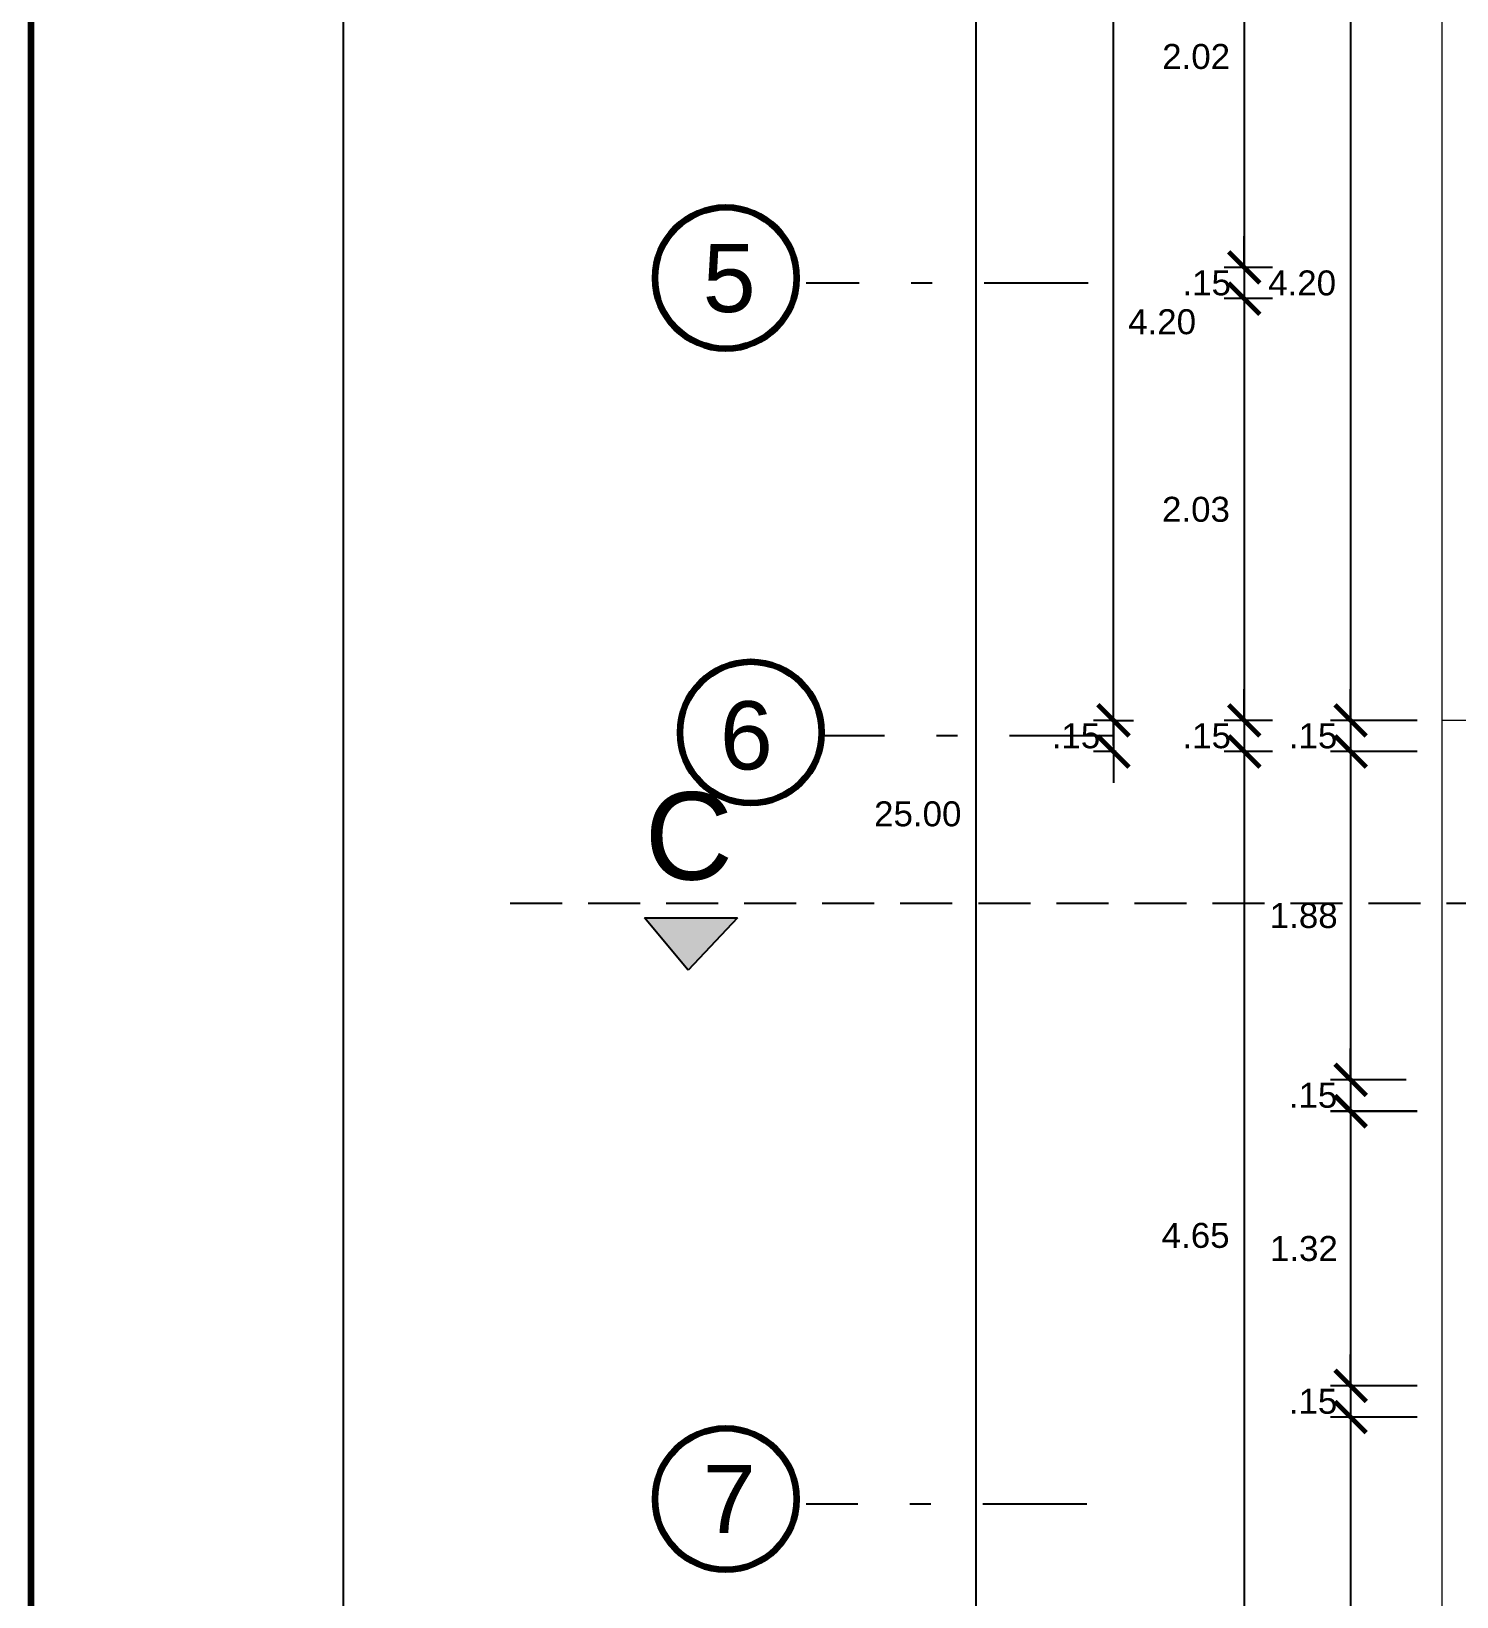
# Model space of a CAD drawing. Header units: millimetres. Extents: x 2204.1 to 2242.3, y 1175.1 to 1221.8.
# Drawn here: x 2204.07 to 2210.92, y 1198.23 to 1205.75 of the extents above; entities that cross this region are included whole.
import ezdxf
from ezdxf.enums import TextEntityAlignment as Align

# ---------------------------------------------------------------- set-up
doc = ezdxf.new("R2010")
doc.units = ezdxf.units.MM
doc.linetypes.add('DASHDOT', pattern=[1, 0.5, -0.25, 0, -0.25])
doc.linetypes.add('HIDDEN', pattern=[0.375, 0.25, -0.125])
for name, color, linetype in [('08', 5, 'Continuous'), ('CORTE', 8, 'Continuous'), ('MEMBRETE', 7, 'Continuous'), ('muros', 1, 'Continuous')]:
    doc.layers.add(name, color=color, linetype=linetype)
doc.layers.add('MURO ALTO', color=6, linetype='Continuous', lineweight=18)
doc.layers.add('MURO BAJO', color=3, linetype='Continuous', lineweight=18)
doc.styles.add('ROMAND', font='arial.ttf')
doc.styles.get("Standard").update_dxf_attribs({"font": 'arial.ttf'})
doc.dimstyles.new('ARVIM', dxfattribs={"dimscale": 0.12, "dimtxt": 1, "dimasz": 1.25, "dimexe": 0.8, "dimexo": 1, "dimtad": 2, "dimtih": 1, "dimtoh": 1, "dimzin": 4, "dimdsep": 46, "dimtxsty": 'ROMAND', "dimblk": 'ARCHTICK', "dimcen": 0, "dimdle": 1, "dimclrd": 1, "dimclre": 1, "dimclrt": 251, "dimadec": 0, "dimazin": 0, "dimtfac": 1, "dimtix": 1, "dimtmove": 0, "dimatfit": 3, "dimldrblk": 'ARCHTICK', "dimfxl": 1, "dimarcsym": 0})

# ---------------------------------------------------------------- blocks, each defined once
blk = doc.blocks.new('_ARCHTICK')
at = {"color": 0, "linetype": 'ByBlock', "const_width": 0.15}
blk.add_lwpolyline([(-0.5, -0.5), (0.5, 0.5)], dxfattribs=at)
blk = doc.blocks.new('*D26')
at = {"layer": 'DEFPOINTS', "color": 0, "transparency": 16777216}
for p in [(2208.7367, 1214.488), (2208.605, 1189.488), (2208.7367, 1189.488)]:
    blk.add_point(p, dxfattribs=at)
at = {"layer": 'muros', "color": 1, "lineweight": -2, "transparency": 16777216}
for p, q in [((2208.605, 1214.608), (2208.605, 1189.368)), ((2208.6167, 1214.488), (2208.509, 1214.488)), ((2208.6167, 1189.488), (2208.509, 1189.488))]:
    blk.add_line(p, q, dxfattribs=at)
at = {"layer": 'muros', "color": 1, "lineweight": -2, "transparency": 16777216, "xscale": 0.15, "yscale": 0.15, "zscale": 0.15}
for p, rotation in [((2208.605, 1214.488), 90), ((2208.605, 1189.488), 270)]:
    blk.add_blockref('_ARCHTICK', p, dxfattribs=dict(at, rotation=rotation))
at = {"layer": 'muros', "color": 251, "lineweight": 200, "transparency": 16777216, "insert": (2208.3267, 1201.988), "char_height": 0.12, "attachment_point": 5, "style": 'ROMAND'}
blk.add_mtext('25.00', dxfattribs=at)
blk = doc.blocks.new('*D50')
at = {"layer": 'DEFPOINTS', "color": 0, "transparency": 16777216}
for p in [(2217.9557, 1202.4379), (2209.2671, 1202.2879), (2217.9557, 1202.2879)]:
    blk.add_point(p, dxfattribs=at)
at = {"layer": 'muros', "color": 1, "lineweight": -2, "transparency": 16777216}
for p, q in [((2209.2671, 1202.4379), (2209.2671, 1202.5879)), ((2209.2791, 1202.4379), (2209.1711, 1202.4379)), ((2209.2671, 1202.4379), (2209.2671, 1202.2879)), ((2209.2791, 1202.2879), (2209.1711, 1202.2879)), ((2209.2671, 1202.2879), (2209.2671, 1202.1379))]:
    blk.add_line(p, q, dxfattribs=at)
at = {"layer": 'muros', "color": 1, "lineweight": -2, "transparency": 16777216, "xscale": 0.15, "yscale": 0.15, "zscale": 0.15}
for p, rotation in [((2209.2671, 1202.4379), 270), ((2209.2671, 1202.2879), 90)]:
    blk.add_blockref('_ARCHTICK', p, dxfattribs=dict(at, rotation=rotation))
at = {"layer": 'muros', "color": 251, "lineweight": 200, "transparency": 16777216, "insert": (2209.0866, 1202.3629), "char_height": 0.12, "attachment_point": 5, "style": 'ROMAND'}
blk.add_mtext('.15', dxfattribs=at)
blk = doc.blocks.new('*D65')
at = {"layer": 'DEFPOINTS', "color": 0, "transparency": 16777216}
for p in [(2210.8453, 1215.8877), (2210.8453, 1200.9575), (2210.9953, 1200.9575)]:
    blk.add_point(p, dxfattribs=at)
at = {"layer": 'muros', "color": 1, "lineweight": -2, "transparency": 16777216}
for p, q in [((2210.8453, 1215.8757), (2210.8453, 1215.9837)), ((2210.9953, 1215.8757), (2210.9953, 1215.9837)), ((2210.8453, 1215.8877), (2210.6953, 1215.8877)), ((2210.9953, 1215.8877), (2210.8453, 1215.8877)), ((2210.9953, 1215.8877), (2211.1453, 1215.8877))]:
    blk.add_line(p, q, dxfattribs=at)
at = {"layer": 'muros', "color": 1, "lineweight": -2, "transparency": 16777216, "xscale": 0.15, "yscale": 0.15, "zscale": 0.15}
blk.add_blockref('_ARCHTICK', (2210.8453, 1215.8877), dxfattribs=at)
at = {"layer": 'muros', "color": 1, "lineweight": -2, "transparency": 16777216, "xscale": 0.15, "yscale": 0.15, "zscale": 0.15, "rotation": 180}
blk.add_blockref('_ARCHTICK', (2210.9953, 1215.8877), dxfattribs=at)
at = {"layer": 'muros', "color": 251, "lineweight": 200, "transparency": 16777216, "insert": (2210.9203, 1216.024), "char_height": 0.12, "attachment_point": 5, "style": 'ROMAND'}
blk.add_mtext('.15', dxfattribs=at)
blk = doc.blocks.new('*D117')
at = {"layer": 'DEFPOINTS', "color": 0, "transparency": 16777216}
for p in [(2210.1508, 1206.6379), (2209.8953, 1204.6134), (2210.1508, 1204.6134)]:
    blk.add_point(p, dxfattribs=at)
at = {"layer": 'muros', "color": 1, "lineweight": -2, "transparency": 16777216}
for p, q in [((2209.8953, 1206.7579), (2209.8953, 1204.4934)), ((2210.0308, 1206.6379), (2209.7993, 1206.6379)), ((2210.0308, 1204.6134), (2209.7993, 1204.6134))]:
    blk.add_line(p, q, dxfattribs=at)
at = {"layer": 'muros', "color": 1, "lineweight": -2, "transparency": 16777216, "xscale": 0.15, "yscale": 0.15, "zscale": 0.15}
for p, rotation in [((2209.8953, 1206.6379), 90), ((2209.8953, 1204.6134), 270)]:
    blk.add_blockref('_ARCHTICK', p, dxfattribs=dict(at, rotation=rotation))
at = {"layer": 'muros', "color": 251, "lineweight": 200, "transparency": 16777216, "insert": (2209.6641, 1205.6257), "char_height": 0.12, "attachment_point": 5, "style": 'ROMAND'}
blk.add_mtext('2.02', dxfattribs=at)
blk = doc.blocks.new('*D118')
at = {"layer": 'DEFPOINTS', "color": 0, "transparency": 16777216}
for p in [(2210.46, 1204.6134), (2209.8953, 1204.4634), (2210.1508, 1204.4634)]:
    blk.add_point(p, dxfattribs=at)
at = {"layer": 'muros', "color": 1, "lineweight": -2, "transparency": 16777216}
for p, q in [((2209.8953, 1204.6134), (2209.8953, 1204.7634)), ((2209.9073, 1204.6134), (2209.7993, 1204.6134)), ((2209.8953, 1204.6134), (2209.8953, 1204.4634)), ((2209.9073, 1204.4634), (2209.7993, 1204.4634)), ((2209.8953, 1204.4634), (2209.8953, 1204.3134))]:
    blk.add_line(p, q, dxfattribs=at)
at = {"layer": 'muros', "color": 1, "lineweight": -2, "transparency": 16777216, "xscale": 0.15, "yscale": 0.15, "zscale": 0.15}
for p, rotation in [((2209.8953, 1204.6134), 270), ((2209.8953, 1204.4634), 90)]:
    blk.add_blockref('_ARCHTICK', p, dxfattribs=dict(at, rotation=rotation))
at = {"layer": 'muros', "color": 251, "lineweight": 200, "transparency": 16777216, "insert": (2209.7148, 1204.5384), "char_height": 0.12, "attachment_point": 5, "style": 'ROMAND'}
blk.add_mtext('.15', dxfattribs=at)
blk = doc.blocks.new('*D119')
at = {"layer": 'DEFPOINTS', "color": 0, "transparency": 16777216}
for p in [(2210.1508, 1204.4634), (2209.8953, 1202.4379), (2210.1508, 1202.4379)]:
    blk.add_point(p, dxfattribs=at)
at = {"layer": 'muros', "color": 1, "lineweight": -2, "transparency": 16777216}
for p, q in [((2209.8953, 1204.5834), (2209.8953, 1202.3179)), ((2210.0308, 1204.4634), (2209.7993, 1204.4634)), ((2210.0308, 1202.4379), (2209.7993, 1202.4379))]:
    blk.add_line(p, q, dxfattribs=at)
at = {"layer": 'muros', "color": 1, "lineweight": -2, "transparency": 16777216, "xscale": 0.15, "yscale": 0.15, "zscale": 0.15}
for p, rotation in [((2209.8953, 1204.4634), 90), ((2209.8953, 1202.4379), 270)]:
    blk.add_blockref('_ARCHTICK', p, dxfattribs=dict(at, rotation=rotation))
at = {"layer": 'muros', "color": 251, "lineweight": 200, "transparency": 16777216, "insert": (2209.6634, 1203.4507), "char_height": 0.12, "attachment_point": 5, "style": 'ROMAND'}
blk.add_mtext('2.03', dxfattribs=at)
blk = doc.blocks.new('*D120')
at = {"layer": 'DEFPOINTS', "color": 0, "transparency": 16777216}
for p in [(2210.46, 1202.4379), (2209.8953, 1202.2884), (2210.46, 1202.2884)]:
    blk.add_point(p, dxfattribs=at)
at = {"layer": 'muros', "color": 1, "lineweight": -2, "transparency": 16777216}
for p, q in [((2209.8953, 1202.4379), (2209.8953, 1202.5879)), ((2209.9073, 1202.4379), (2209.7993, 1202.4379)), ((2209.8953, 1202.4379), (2209.8953, 1202.2884)), ((2209.9073, 1202.2884), (2209.7993, 1202.2884)), ((2209.8953, 1202.2884), (2209.8953, 1202.1384))]:
    blk.add_line(p, q, dxfattribs=at)
at = {"layer": 'muros', "color": 1, "lineweight": -2, "transparency": 16777216, "xscale": 0.15, "yscale": 0.15, "zscale": 0.15}
for p, rotation in [((2209.8953, 1202.4379), 270), ((2209.8953, 1202.2884), 90)]:
    blk.add_blockref('_ARCHTICK', p, dxfattribs=dict(at, rotation=rotation))
at = {"layer": 'muros', "color": 251, "lineweight": 200, "transparency": 16777216, "insert": (2209.7148, 1202.3631), "char_height": 0.12, "attachment_point": 5, "style": 'ROMAND'}
blk.add_mtext('.15', dxfattribs=at)
blk = doc.blocks.new('*D121')
at = {"layer": 'DEFPOINTS', "color": 0, "transparency": 16777216}
for p in [(2210.1508, 1202.2878), (2209.8953, 1197.6389), (2210.1508, 1197.6389)]:
    blk.add_point(p, dxfattribs=at)
at = {"layer": 'muros', "color": 1, "lineweight": -2, "transparency": 16777216}
for p, q in [((2209.8953, 1202.4078), (2209.8953, 1197.5189)), ((2210.0308, 1202.2878), (2209.7993, 1202.2878)), ((2210.0308, 1197.6389), (2209.7993, 1197.6389))]:
    blk.add_line(p, q, dxfattribs=at)
at = {"layer": 'muros', "color": 1, "lineweight": -2, "transparency": 16777216, "xscale": 0.15, "yscale": 0.15, "zscale": 0.15}
for p, rotation in [((2209.8953, 1202.2878), 90), ((2209.8953, 1197.6389), 270)]:
    blk.add_blockref('_ARCHTICK', p, dxfattribs=dict(at, rotation=rotation))
at = {"layer": 'muros', "color": 251, "lineweight": 200, "transparency": 16777216, "insert": (2209.6616, 1199.9633), "char_height": 0.12, "attachment_point": 5, "style": 'ROMAND'}
blk.add_mtext('4.65', dxfattribs=at)
blk = doc.blocks.new('*D165')
at = {"layer": 'DEFPOINTS', "color": 0, "transparency": 16777216}
for p in [(2210.8464, 1206.6379), (2210.4063, 1202.4379), (2210.8453, 1202.4379)]:
    blk.add_point(p, dxfattribs=at)
at = {"layer": 'muros', "color": 1, "lineweight": -2, "transparency": 16777216}
for p, q in [((2210.4063, 1206.7579), (2210.4063, 1202.3179)), ((2210.7264, 1206.6379), (2210.3103, 1206.6379)), ((2210.7253, 1202.4379), (2210.3103, 1202.4379))]:
    blk.add_line(p, q, dxfattribs=at)
at = {"layer": 'muros', "color": 1, "lineweight": -2, "transparency": 16777216, "xscale": 0.15, "yscale": 0.15, "zscale": 0.15}
for p, rotation in [((2210.4063, 1206.6379), 90), ((2210.4063, 1202.4379), 270)]:
    blk.add_blockref('_ARCHTICK', p, dxfattribs=dict(at, rotation=rotation))
at = {"layer": 'muros', "color": 251, "lineweight": 200, "transparency": 16777216, "insert": (2210.1733, 1204.5379), "char_height": 0.12, "attachment_point": 5, "style": 'ROMAND'}
blk.add_mtext('4.20', dxfattribs=at)
blk = doc.blocks.new('*D166')
at = {"layer": 'DEFPOINTS', "color": 0, "transparency": 16777216}
for p in [(2210.8453, 1202.4379), (2210.4063, 1202.2878), (2210.8453, 1202.2878)]:
    blk.add_point(p, dxfattribs=at)
at = {"layer": 'muros', "color": 1, "lineweight": -2, "transparency": 16777216}
for p, q in [((2210.4063, 1202.4379), (2210.4063, 1202.5879)), ((2210.7253, 1202.4379), (2210.3103, 1202.4379)), ((2210.4063, 1202.4379), (2210.4063, 1202.2878)), ((2210.7253, 1202.2878), (2210.3103, 1202.2878)), ((2210.4063, 1202.2878), (2210.4063, 1202.1378))]:
    blk.add_line(p, q, dxfattribs=at)
at = {"layer": 'muros', "color": 1, "lineweight": -2, "transparency": 16777216, "xscale": 0.15, "yscale": 0.15, "zscale": 0.15}
for p, rotation in [((2210.4063, 1202.4379), 270), ((2210.4063, 1202.2878), 90)]:
    blk.add_blockref('_ARCHTICK', p, dxfattribs=dict(at, rotation=rotation))
at = {"layer": 'muros', "color": 251, "lineweight": 200, "transparency": 16777216, "insert": (2210.2258, 1202.3628), "char_height": 0.12, "attachment_point": 5, "style": 'ROMAND'}
blk.add_mtext('.15', dxfattribs=at)
blk = doc.blocks.new('*D167')
at = {"layer": 'DEFPOINTS', "color": 0, "transparency": 16777216}
for p in [(2210.8453, 1202.4379), (2210.4063, 1200.5612), (2210.8453, 1200.5612)]:
    blk.add_point(p, dxfattribs=at)
at = {"layer": 'muros', "color": 1, "lineweight": -2, "transparency": 16777216}
for p, q in [((2210.4063, 1202.5579), (2210.4063, 1200.4412)), ((2210.7253, 1202.4379), (2210.3103, 1202.4379)), ((2210.7253, 1200.5612), (2210.3103, 1200.5612))]:
    blk.add_line(p, q, dxfattribs=at)
at = {"layer": 'muros', "color": 1, "lineweight": -2, "transparency": 16777216, "xscale": 0.15, "yscale": 0.15, "zscale": 0.15}
for p, rotation in [((2210.4063, 1202.4379), 90), ((2210.4063, 1200.5612), 270)]:
    blk.add_blockref('_ARCHTICK', p, dxfattribs=dict(at, rotation=rotation))
at = {"layer": 'muros', "color": 251, "lineweight": 200, "transparency": 16777216, "insert": (2210.181, 1201.4996), "char_height": 0.12, "attachment_point": 5, "style": 'ROMAND'}
blk.add_mtext('1.88', dxfattribs=at)
blk = doc.blocks.new('*D168')
at = {"layer": 'DEFPOINTS', "color": 0, "transparency": 16777216}
for p in [(2210.7934, 1200.7112), (2210.4063, 1200.5612), (2210.8453, 1200.5612)]:
    blk.add_point(p, dxfattribs=at)
at = {"layer": 'muros', "color": 1, "lineweight": -2, "transparency": 16777216}
for p, q in [((2210.4063, 1200.7112), (2210.4063, 1200.8612)), ((2210.6734, 1200.7112), (2210.3103, 1200.7112)), ((2210.4063, 1200.7112), (2210.4063, 1200.5612)), ((2210.7253, 1200.5612), (2210.3103, 1200.5612)), ((2210.4063, 1200.5612), (2210.4063, 1200.4112))]:
    blk.add_line(p, q, dxfattribs=at)
at = {"layer": 'muros', "color": 1, "lineweight": -2, "transparency": 16777216, "xscale": 0.15, "yscale": 0.15, "zscale": 0.15}
for p, rotation in [((2210.4063, 1200.7112), 270), ((2210.4063, 1200.5612), 90)]:
    blk.add_blockref('_ARCHTICK', p, dxfattribs=dict(at, rotation=rotation))
at = {"layer": 'muros', "color": 251, "lineweight": 200, "transparency": 16777216, "insert": (2210.2258, 1200.6362), "char_height": 0.12, "attachment_point": 5, "style": 'ROMAND'}
blk.add_mtext('.15', dxfattribs=at)
blk = doc.blocks.new('*D169')
at = {"layer": 'DEFPOINTS', "color": 0, "transparency": 16777216}
for p in [(2210.8453, 1200.5594), (2210.4063, 1199.2414), (2210.8453, 1199.2414)]:
    blk.add_point(p, dxfattribs=at)
at = {"layer": 'muros', "color": 1, "lineweight": -2, "transparency": 16777216}
for p, q in [((2210.4063, 1200.6794), (2210.4063, 1199.1214)), ((2210.7253, 1200.5594), (2210.3103, 1200.5594)), ((2210.7253, 1199.2414), (2210.3103, 1199.2414))]:
    blk.add_line(p, q, dxfattribs=at)
at = {"layer": 'muros', "color": 1, "lineweight": -2, "transparency": 16777216, "xscale": 0.15, "yscale": 0.15, "zscale": 0.15}
for p, rotation in [((2210.4063, 1200.5594), 90), ((2210.4063, 1199.2414), 270)]:
    blk.add_blockref('_ARCHTICK', p, dxfattribs=dict(at, rotation=rotation))
at = {"layer": 'muros', "color": 251, "lineweight": 200, "transparency": 16777216, "insert": (2210.1818, 1199.9004), "char_height": 0.12, "attachment_point": 5, "style": 'ROMAND'}
blk.add_mtext('1.32', dxfattribs=at)
blk = doc.blocks.new('*D170')
at = {"layer": 'DEFPOINTS', "color": 0, "transparency": 16777216}
for p in [(2210.8453, 1199.2414), (2210.4063, 1199.0914), (2210.8453, 1199.0914)]:
    blk.add_point(p, dxfattribs=at)
at = {"layer": 'muros', "color": 1, "lineweight": -2, "transparency": 16777216}
for p, q in [((2210.4063, 1199.2414), (2210.4063, 1199.3914)), ((2210.7253, 1199.2414), (2210.3103, 1199.2414)), ((2210.4063, 1199.2414), (2210.4063, 1199.0914)), ((2210.7253, 1199.0914), (2210.3103, 1199.0914)), ((2210.4063, 1199.0914), (2210.4063, 1198.9414))]:
    blk.add_line(p, q, dxfattribs=at)
at = {"layer": 'muros', "color": 1, "lineweight": -2, "transparency": 16777216, "xscale": 0.15, "yscale": 0.15, "zscale": 0.15}
for p, rotation in [((2210.4063, 1199.2414), 270), ((2210.4063, 1199.0914), 90)]:
    blk.add_blockref('_ARCHTICK', p, dxfattribs=dict(at, rotation=rotation))
at = {"layer": 'muros', "color": 251, "lineweight": 200, "transparency": 16777216, "insert": (2210.2258, 1199.1664), "char_height": 0.12, "attachment_point": 5, "style": 'ROMAND'}
blk.add_mtext('.15', dxfattribs=at)
blk = doc.blocks.new('*D171')
at = {"layer": 'DEFPOINTS', "color": 0, "transparency": 16777216}
for p in [(2210.7253, 1199.0914), (2210.4063, 1194.6385), (2210.7253, 1194.6385)]:
    blk.add_point(p, dxfattribs=at)
at = {"layer": 'muros', "color": 1, "lineweight": -2, "transparency": 16777216}
for p, q in [((2210.4063, 1199.2114), (2210.4063, 1194.5185)), ((2210.6053, 1199.0914), (2210.3103, 1199.0914)), ((2210.6053, 1194.6385), (2210.3103, 1194.6385))]:
    blk.add_line(p, q, dxfattribs=at)
at = {"layer": 'muros', "color": 1, "lineweight": -2, "transparency": 16777216, "xscale": 0.15, "yscale": 0.15, "zscale": 0.15}
for p, rotation in [((2210.4063, 1199.0914), 90), ((2210.4063, 1194.6385), 270)]:
    blk.add_blockref('_ARCHTICK', p, dxfattribs=dict(at, rotation=rotation))
at = {"layer": 'muros', "color": 251, "lineweight": 200, "transparency": 16777216, "insert": (2210.1726, 1196.865), "char_height": 0.12, "attachment_point": 5, "style": 'ROMAND'}
blk.add_mtext('4.45', dxfattribs=at)
blk = doc.blocks.new('*D194')
at = {"layer": 'DEFPOINTS', "color": 0, "transparency": 16777216}
for p in [(2209.2676, 1206.638), (2209.2676, 1206.638), (2209.2676, 1202.4375)]:
    blk.add_point(p, dxfattribs=at)
at = {"layer": 'muros', "color": 1, "lineweight": -2, "transparency": 16777216}
for p, q in [((2209.2676, 1202.3175), (2209.2676, 1206.758)), ((2209.2676, 1206.638), (2209.3636, 1206.638)), ((2209.2676, 1202.4375), (2209.3636, 1202.4375))]:
    blk.add_line(p, q, dxfattribs=at)
at = {"layer": 'muros', "color": 1, "lineweight": -2, "transparency": 16777216, "xscale": 0.15, "yscale": 0.15, "zscale": 0.15}
for p, rotation in [((2209.2676, 1206.638), 90), ((2209.2676, 1202.4375), 270)]:
    blk.add_blockref('_ARCHTICK', p, dxfattribs=dict(at, rotation=rotation))
at = {"layer": 'muros', "color": 251, "lineweight": 200, "transparency": 16777216, "insert": (2209.5006, 1204.3516), "char_height": 0.12, "attachment_point": 5, "style": 'ROMAND'}
blk.add_mtext('4.20', dxfattribs=at)

msp = doc.modelspace()

# ---------------------------------------------------------------- hatches: boundary and pattern name
msp.add_hatch(color=256).paths.add_polyline_path([(2207.2238, 1201.2378), (2207.0132, 1201.4889), (2207.4603, 1201.4889)])

# ---------------------------------------------------------------- linework, layer by layer
for p, q in [((2207.0132, 1201.4889), (2207.4603, 1201.4889)), ((2207.2238, 1201.2378), (2207.0132, 1201.4889)), ((2207.4603, 1201.4889), (2207.2238, 1201.2378))]:
    msp.add_line(p, q)
at = {"layer": '08', "color": 252, "linetype": 'HIDDEN'}
msp.add_line((2206.3677, 1201.5593), (2239.039, 1201.5593), dxfattribs=at)
at = {"layer": 'CORTE', "color": 11, "linetype": 'DASHDOT'}
for points in [[(2209.1454, 1204.5384), (2207.7908, 1204.5384)], [(2209.2671, 1202.3629), (2207.8535, 1202.3629)], [(2209.1391, 1198.6737), (2207.7908, 1198.6737)]]:
    msp.add_lwpolyline(points, dxfattribs=at)
at = {"layer": 'MEMBRETE', "color": 4}
msp.add_line((2205.5676, 1176.5793), (2205.5676, 1220.2811), dxfattribs=at)
at = {"layer": 'MURO ALTO'}
for p, q in [((2210.8453, 1202.4379), (2210.8453, 1194.4885)), ((2210.9953, 1202.4379), (2210.8453, 1202.4379))]:
    msp.add_line(p, q, dxfattribs=at)
at = {"layer": 'MURO BAJO'}
msp.add_line((2210.8453, 1206.6379), (2210.8453, 1202.4379), dxfattribs=at)
at = {"layer": 'muros', "color": 4, "lineweight": 200}
msp.add_line((2204.0676, 1175.0793), (2204.0676, 1221.7811), dxfattribs=at)
at = {"layer": 'muros', "lineweight": 200}
for centre in [(2207.4045, 1204.5623), (2207.5245, 1202.3798), (2207.4045, 1198.6976)]:
    msp.add_circle(centre, 0.34, dxfattribs=at)

# ---------------------------------------------------------------- texts
for s, height, p in [('5', 0.3276, (2207.4206, 1204.3989)), ('6', 0.3276, (2207.5032, 1202.202)), ('C', 0.4202, (2207.2265, 1201.6727)), ('7', 0.3276, (2207.4206, 1198.5341))]:
    msp.add_text(s, height=height).set_placement(p, align=Align.CENTER)

# ---------------------------------------------------------------- dimensions: what is measured, and where the dimension line sits
dim = msp.add_linear_dim(base=(2210.8453, 1215.8877), p1=(2210.9953, 1200.9575), p2=(2210.8453, 1200.9575), dimstyle='ARVIM', override={"dimfxl": 0.1, "dimfxlon": 1}, dxfattribs=at)
dim.commit()
dim.dimension.update_dxf_attribs({"geometry": '*D65', "text_midpoint": (2210.9203, 1216.024)})
for base, p1, p2, picture, middle in [((2208.605, 1189.488), (2208.7367, 1214.488), (2208.7367, 1189.488), '*D26', (2208.3267, 1201.988)), ((2209.8953, 1204.4634), (2210.46, 1204.6134), (2210.1508, 1204.4634), '*D118', (2209.7148, 1204.5384)), ((2209.2671, 1202.2879), (2217.9557, 1202.4379), (2217.9557, 1202.2879), '*D50', (2209.0866, 1202.3629)), ((2209.8953, 1202.2884), (2210.46, 1202.4379), (2210.46, 1202.2884), '*D120', (2209.7148, 1202.3631))]:
    dim = msp.add_linear_dim(base=base, p1=p1, p2=p2, angle=90, dimstyle='ARVIM', override={"dimfxl": 0.1, "dimfxlon": 1}, dxfattribs=at)
    dim.commit()
    dim.dimension.update_dxf_attribs({"geometry": picture, "text_midpoint": middle})
dim = msp.add_linear_dim(base=(2209.2676, 1206.638), p1=(2209.2676, 1202.4375), p2=(2209.2676, 1206.638), angle=90, dimstyle='ARVIM', override={"dimfxl": 0.1, "dimfxlon": 1}, dxfattribs=at)
dim.commit()
dim.dimension.update_dxf_attribs({"geometry": '*D194', "text_midpoint": (2209.2676, 1204.3516), "dimtype": 161})
for base, p1, p2, picture, middle in [((2209.8953, 1204.6134), (2210.1508, 1206.6379), (2210.1508, 1204.6134), '*D117', (2209.6641, 1205.6257)), ((2210.4063, 1202.4379), (2210.8464, 1206.6379), (2210.8453, 1202.4379), '*D165', (2210.1733, 1204.5379)), ((2209.8953, 1202.4379), (2210.1508, 1204.4634), (2210.1508, 1202.4379), '*D119', (2209.6634, 1203.4507)), ((2210.4063, 1200.5612), (2210.8453, 1202.4379), (2210.8453, 1200.5612), '*D167', (2210.181, 1201.4996)), ((2210.4063, 1202.2878), (2210.8453, 1202.4379), (2210.8453, 1202.2878), '*D166', (2210.2258, 1202.3628)), ((2209.8953, 1197.6389), (2210.1508, 1202.2878), (2210.1508, 1197.6389), '*D121', (2209.6616, 1199.9633)), ((2210.4063, 1200.5612), (2210.7934, 1200.7112), (2210.8453, 1200.5612), '*D168', (2210.2258, 1200.6362)), ((2210.4063, 1199.2414), (2210.8453, 1200.5594), (2210.8453, 1199.2414), '*D169', (2210.1818, 1199.9004)), ((2210.4063, 1199.0914), (2210.8453, 1199.2414), (2210.8453, 1199.0914), '*D170', (2210.2258, 1199.1664)), ((2210.4063, 1194.6385), (2210.7253, 1199.0914), (2210.7253, 1194.6385), '*D171', (2210.1726, 1196.865))]:
    dim = msp.add_linear_dim(base=base, p1=p1, p2=p2, angle=90, dimstyle='ARVIM', dxfattribs=at)
    dim.commit()
    dim.dimension.update_dxf_attribs({"geometry": picture, "text_midpoint": middle})

doc.saveas('drawing.dxf')
